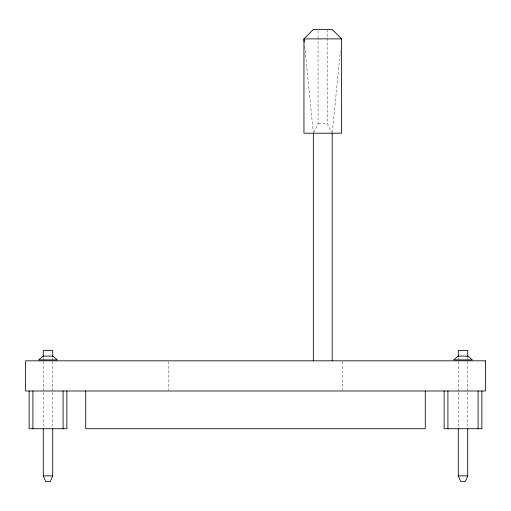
<?xml version="1.0" encoding="UTF-8"?>
<svg xmlns="http://www.w3.org/2000/svg" width="511" height="511" viewBox="0 0 511 511"><rect width="100%" height="100%" fill="white"/><g stroke="black" fill="none" stroke-linecap="round" stroke-linejoin="round"><path stroke-width="0.38" stroke-dasharray="2.56 1.92" d="M332.291 132.413L340.422 50.774M313.684 132.534L318.059 123.777L318.059 38.172M318.059 123.777L327.494 123.777L331.875 132.534M304.665 46.022L313.269 132.413M467.718 357.604L467.718 360.779M467.718 361.577L467.718 391.739M467.718 392.531L467.718 428.256M458.284 357.604L458.284 360.779M458.284 361.577L458.284 391.739M458.284 392.531L458.284 428.256M342.274 361.609L342.274 390.206M327.494 29.453L327.494 37.38M327.494 38.172L327.494 123.777M318.059 31.037L318.059 37.38M168.726 361.609L168.726 390.206M52.716 357.604L52.716 360.779M52.716 361.577L52.716 391.739M52.716 392.531L52.716 428.256M43.282 357.604L43.282 360.779M43.282 361.577L43.282 391.739M43.282 392.531L43.282 428.256"/><path stroke-width="0.77" d="M52.716 428.256L52.716 475.888L50.359 481.547L45.639 481.547L43.282 475.888L43.282 428.256M467.718 428.256L467.718 475.888L465.361 481.547L460.641 481.547L458.284 475.888L458.284 428.256M341.603 38.887L303.949 38.887L303.949 133.205L341.603 133.205L341.603 38.887L332.188 29.453L313.364 29.453L303.949 38.887L304.269 42.055M43.282 475.888L52.716 475.888M458.284 475.888L467.718 475.888M481.867 390.998L481.867 428.729L444.136 428.729L444.136 390.998M478.092 390.998L478.092 428.729M467.718 356.812L467.718 350.463L458.284 350.463L458.284 356.812M447.911 390.998L447.911 428.729M425.273 390.998L425.273 428.729L85.727 428.729L85.727 390.998M332.207 133.205L332.207 360.817M313.345 133.205L313.345 360.817M66.864 390.998L66.864 428.729L29.133 428.729L29.133 390.998M63.089 390.998L63.089 428.729M52.716 356.812L52.716 350.463L43.282 350.463L43.282 356.812M32.908 390.998L32.908 428.729M43.314 356.103L38.632 359.872L57.366 359.872L52.684 356.103L43.314 356.103M458.316 356.103L453.634 359.872L472.368 359.872L467.686 356.103L458.316 356.103M485.45 360.817L25.55 360.817L25.55 390.998L485.45 390.998L485.45 360.817"/></g></svg>
